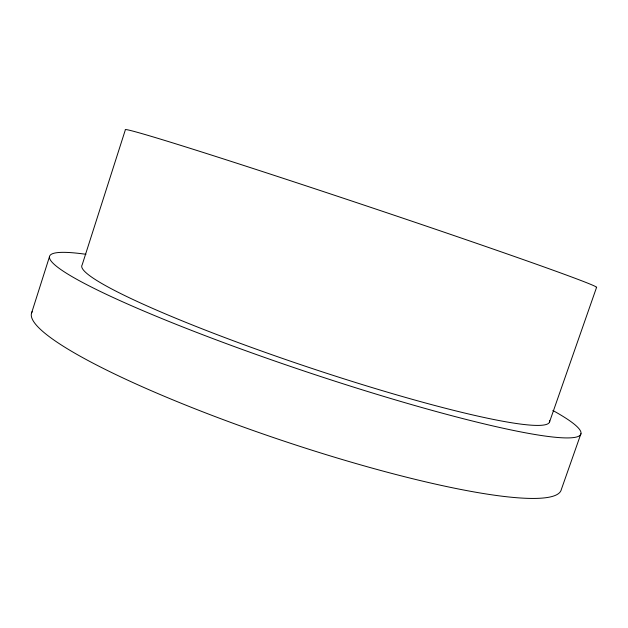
<?xml version="1.0" encoding="UTF-8"?>
<svg xmlns="http://www.w3.org/2000/svg" width="628" height="628" viewBox="0 0 628 628"><rect width="100%" height="100%" fill="white"/><g stroke="black" fill="none" stroke-linecap="round" stroke-linejoin="round"><path stroke-width="0.94" d="M31.463 313.396L49.526 256.562M549.398 422.346L596.6 287.294M580.955 433.665L561.291 489.612A279.201 41.503 18.5 0 1 280.496 439.945A279.201 41.503 18.5 0 1 32.169 311.676M552.844 410.476A280.104 28.095 18.5 0 1 306.535 371.847A280.104 28.095 18.5 0 1 85.934 254.293M549.626 420.689A246.584 24.586 18.5 0 1 310.679 368.016A246.584 24.586 18.5 0 1 82.158 264.898L125.364 129.815A248.492 4.2 18.5 0 1 365.096 205.466A248.492 4.2 18.5 0 1 596.192 287.459"/></g></svg>
